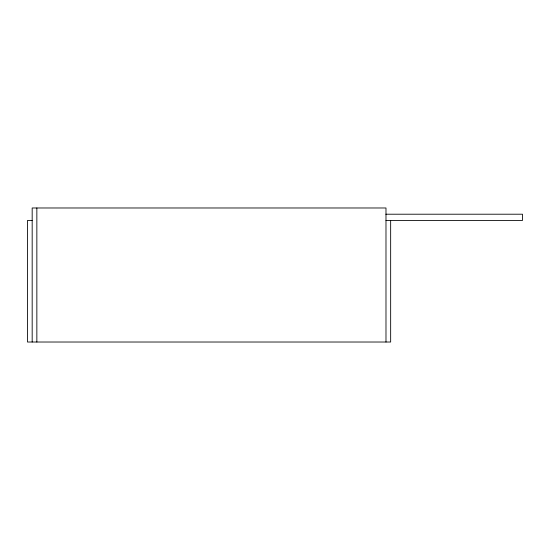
<?xml version="1.0" encoding="UTF-8"?>
<svg xmlns="http://www.w3.org/2000/svg" width="550" height="550" viewBox="0 0 550 550"><rect width="100%" height="100%" fill="white"/><g stroke="black" fill="none" stroke-linecap="round" stroke-linejoin="round"><path stroke-width="0.82" d="M385.839 214.211L522.5 214.211L522.5 220.447L385.983 220.447M32.175 220.447L27.5 220.447L27.5 342.018L390.658 342.018L390.658 220.447M385.983 342.018L385.983 207.982L32.175 207.982L32.175 342.018M36.85 207.982L36.85 342.018"/></g></svg>
